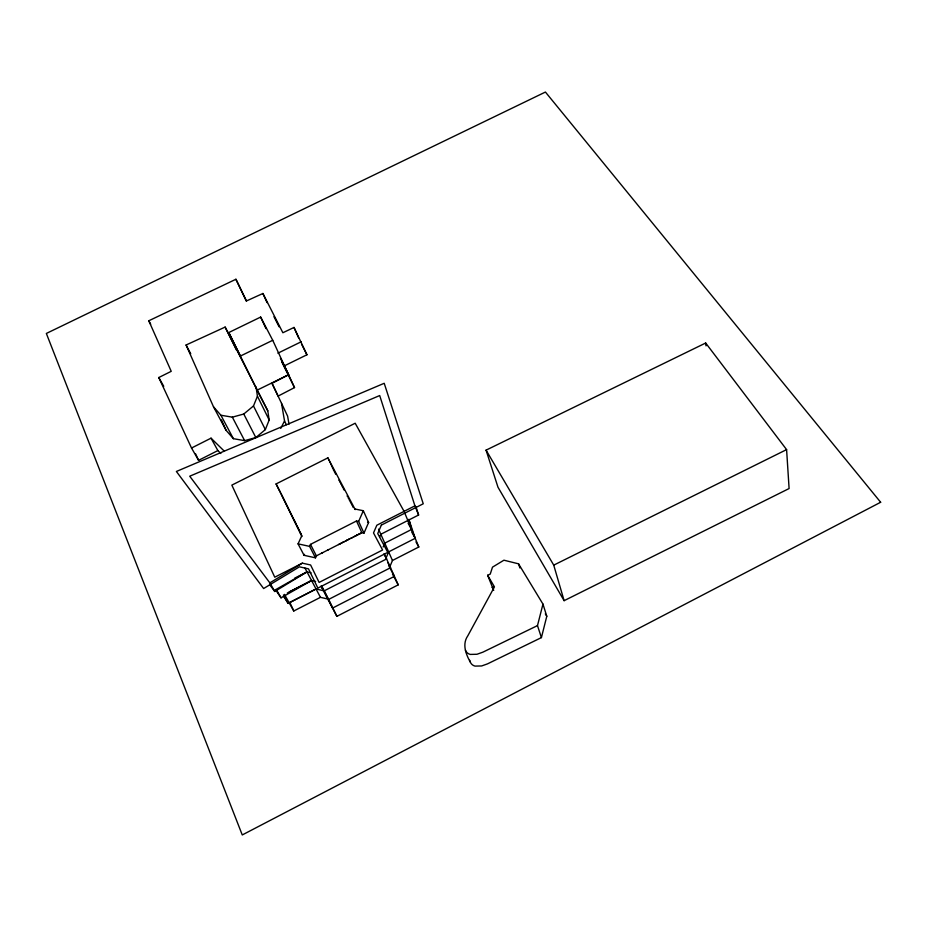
<?xml version="1.0" encoding="UTF-8"?>
<svg xmlns="http://www.w3.org/2000/svg" width="927" height="927" viewBox="0 0 927 927"><rect width="100%" height="100%" fill="white"/><g stroke="black" fill="none" stroke-linecap="round" stroke-linejoin="round"><path stroke-width="1.39" d="M487.637 575.273L494.45 586.872L467.799 635.829C461.704 644.578 466.246 655.134 470.997 663.338A8.134 7.184 -22.9 0 0 475.03 666.096L481.634 665.957L487.475 663.883L541.414 637.602L546.791 616.27L542.967 604.103L518.552 563.836L503.929 560.198L492.504 567.15L490.232 574.103L487.637 575.273L493.709 590.395M541.414 637.602L537.486 625.598L542.967 604.103M265.342 429.607L269.178 419.977L267.787 410.835L225.134 327.08L186.084 345.006L213.511 406.826L226.072 430.302L233.384 438.68L244.635 440.638L255.84 437.567L265.342 429.607L253.488 405.956L257.439 396.223L256.084 387.022M389.815 566.779L392.457 560.487L418.795 547L404.079 511.368L355.192 423.233L231.843 485.122L274.763 577.197L302.353 563.152L310.615 564.983L319.12 582.423L382.584 550.001L373.511 532.932L376.825 525.238L414.925 505.841L379.699 395.551L189.722 476.211L269.838 582.863L274.774 591.484L306.988 571.901L311.09 572.828M385.98 558.205L388.645 551.889L415.203 538.309L408.842 519.317M383.152 546.965L384.763 543.152L411.553 529.468L408.946 519.688M379.734 536.826L380.835 534.265L418.598 515.006L415.968 506.768M316.397 555.841L361.866 532.689L363.987 533.129L368.61 522.48L363.326 510.731L354.89 508.993L327.891 457.857L276.084 483.929L301.947 536.536M363.987 533.129L358.633 521.449L363.326 510.731M301.669 535.991L298.065 543.859L304.068 555.308L315.481 557.834L316.582 555.736M315.481 557.834L309.583 546.374L310.487 544.381L356.489 520.997L358.633 521.449M304.068 555.308L304.519 554.323M280.73 428.401L284.531 420.951L281.53 403.372M213.511 406.826L220.904 415.238L232.353 417.162L243.766 414.021L253.488 405.956M269.838 582.863L302.353 563.152M276.2 589.34L306.988 571.901L294.554 578.251M275.365 589.526L281.032 597.834L311.553 580.522L315.632 581.438M353.929 536.721L355.308 536.026M356.814 535.25L356.061 535.644M281.947 361.912L288.598 374.74L257.185 390.128L228.772 332.55L260.649 317.069L272.735 340.29L294.519 387.59L278.112 396.096L272.017 383.315L288.598 374.74L280.406 358.262M350.87 538.286L351.669 537.869M356.501 535.412L357.393 534.96M359.78 533.743L359.212 534.033L360.221 533.512M356.953 535.18L356.246 535.551M339.78 543.929L340.441 543.593M342.086 542.758L343.106 542.225M287.277 593.048L311.553 580.522L289.363 591.855M283.477 596.188L288.17 603.407L316.049 588.993L324.126 590.847L332.561 608.077L394.392 576.362L388.645 565.505M327.88 549.989L328.482 549.676M339.595 544.022L338.529 544.566M321.078 586.142L336.883 616.351L398.204 584.856L384.299 553.825M322.573 552.689L321.692 553.141M347.463 540.024L348.83 539.317M284.427 594.369L293.789 610.986L320.464 597.336L328.494 599.178L321.599 586.003L328.158 599.665L390.522 567.718L387.95 562.874M289.154 602.747L316.049 588.993M344.438 541.565L343.199 542.191M348.876 539.294L349.583 538.935M294.519 387.59L283.847 366.107L306.941 354.774L294.01 327.44L282.874 332.747L262.909 293.477L246.501 300.939L235.921 279.259L148.795 320.777L171.228 371.321L158.784 377.532L191.53 448.019L211.032 438.17L223.905 450.789M191.53 448.019L198.587 460.337L217.868 450.58L220.823 453.488M340.533 543.546L341.194 543.21M346.038 540.742L346.744 540.383M351.762 537.822L352.469 537.463M357.474 534.914L358.772 534.265M360.313 533.465L361.866 532.689L356.489 520.997M347.057 540.221L346.35 540.58M537.486 625.598L482.886 652.168L476.976 654.265L470.29 654.416A8.227 7.231 -22.8 0 1 466.211 651.646L465.424 650.209M564.114 600.673L789.097 488.541L786.594 449.607L705.679 343.013L486.061 450.151L497.984 487.231L564.114 600.673L553.732 565.134L486.061 450.151M553.732 565.134L786.594 449.607M277.891 353.187L301.229 341.762M272.735 340.29L240.417 356.049L228.772 332.55M492.028 587.521L493.303 586.942M367.567 522.26L368.61 522.48M298.065 543.859L309.583 546.374M269.56 584.543L274.774 591.484M545.319 613.836L546.791 616.27M276.895 590.545L281.032 597.834M283.442 595.03L288.17 603.407M158.784 377.532L163.755 386.304M408.089 523.21L411.553 529.468L408.367 519.943M411.704 531.971L415.203 538.309M416.014 541.947L418.795 547M211.032 438.17L217.868 450.58M148.795 320.777L150.695 324.241M220.904 415.238L233.384 438.68M384.01 554.079L386.582 558.935L323.674 591.113L321.252 586.154M392.48 574.045L398.204 584.856M305.006 568.147L320.464 597.336M186.084 345.006L190.742 353.778M333.732 470.476L333.303 469.641M334.195 471.345L334.543 472.017M335.087 473.048L335.725 474.253M338.818 480.105L339.131 480.696M340.082 482.515L339.827 482.017M340.672 483.639L341.09 484.427M341.611 485.412L342.063 486.269M342.515 487.127L342.909 487.869M343.453 488.911L344.021 489.977M347.115 495.841L347.463 496.501M348.077 497.672L348.413 498.286M349.015 499.433L349.398 500.174M349.896 501.101L350.36 501.994M350.846 502.909L351.379 503.917M351.797 504.705L352.33 505.725M352.723 506.466L353.291 507.544M232.353 417.162L244.635 440.638M257.312 390.522L267.787 410.835M276.084 483.929L280.209 491.924M280.707 492.886L281.159 493.767M281.541 494.508L282.306 496.003M243.766 414.021L255.84 437.567M310.487 544.381L316.374 555.841M273.952 316.675L279.085 326.791M301.542 344.056L306.941 354.774M257.439 396.223L269.178 419.977M225.134 327.08L236.373 349.908M294.357 520.534L294.682 521.194M295.481 522.805L296.084 524.033M296.976 525.852L297.66 527.231M298.587 529.12L299.259 530.499M300.186 532.388L300.904 533.836M282.48 496.362L283.198 497.822M283.395 498.228L284.137 499.711M284.311 500.082L285.064 501.611M285.226 501.936L286.003 503.523M286.142 503.801L286.918 505.377M287.069 505.678L287.868 507.312M287.961 507.509L301.727 535.516M246.362 301.229L235.921 279.259M329.085 600.406L336.883 616.351M284.531 420.951L286.362 424.74M272.017 383.315L287.602 416.096L289.004 424.172M290.151 603.199L293.789 610.986M195.562 453.836L198.587 460.337M282.063 362.225L283.847 366.107M260.649 317.069L265.979 328.598M327.891 457.857L328.425 459.039M328.784 459.804L329.189 460.707M329.653 461.704L330.139 462.77M330.649 463.859L331.148 464.96M331.634 466.014L332.086 466.999M332.503 467.892L332.851 468.645M354.89 508.993L355.168 509.595M262.909 293.477L267.046 302.631M221.414 419.838L226.072 430.302M378.54 529.108L392.457 560.487M294.01 327.44L298.598 337.868M414.925 505.841L418.598 515.006M518.552 563.836L519.896 567.961M469.711 660.267L470.209 661.901M705.679 343.013L706.026 345.864M381.368 525.099L377.729 533.57L387.764 552.376L317.868 588.1L308.506 568.854L299.421 566.826L263.627 588.541L176.385 471.472L384.207 383.291L423.245 503.778L381.368 525.099M880.65 502.26L242.26 834.949L46.35 333.453L545.424 92.051L880.65 502.26"/></g></svg>
